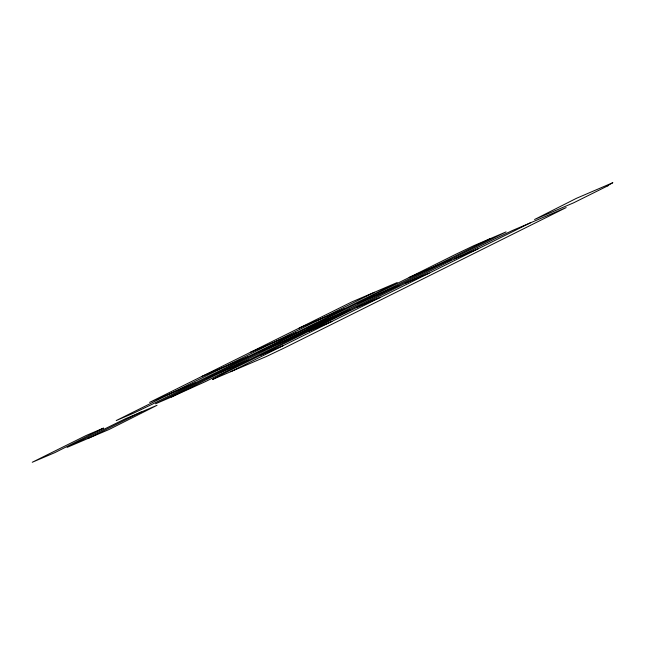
<?xml version="1.0" encoding="UTF-8"?>
<svg xmlns="http://www.w3.org/2000/svg" width="645" height="645" viewBox="0 0 645 645"><rect width="100%" height="100%" fill="white"/><g stroke="black" fill="none" stroke-linecap="round" stroke-linejoin="round"><path stroke-width="0.97" d="M374.398 292.29L116.221 420.556L133.709 413.098L152.131 404.302L397.183 282.558L351.646 302.005L149.592 402.383L195.209 382.904M88.059 438.439L108.916 429.562L157.025 405.302L125.581 418.678L67.08 447.38L88.059 438.439L141.279 412.002M171.441 397.014L205.739 381.461L506.067 231.894L473.833 245.672L455.41 254.461L155.55 403.794L171.441 397.014L489.926 238.795M297.813 334.957L316.534 325.652L309.205 328.781M302.215 333.078L346.18 311.696M305.657 331.603L338.069 315.51L322.895 321.984M230.757 371.697L530.311 222.88M409.18 277.431L451.395 259.419M454.507 258.903L477.889 248.922M299.224 328.047L344.785 308.592M356.524 303.585L398.828 285.542M405.85 283.074L429.223 273.101M250.591 352.21L296.176 332.739M307.689 327.845L350.042 309.769M357.185 307.254L380.566 297.272M329.49 319.469L336.819 316.34M320.138 324.121L327.458 320.992M247.575 356.887L201.958 376.374M258.879 352.097L301.263 334.005M308.52 331.425L331.901 321.452M206.344 378.196L248.72 360.112M259.854 355.605L283.179 345.656M612.75 182.728L607.477 185.784L608.461 185.494L573.582 202.844L534.552 219.494L576.356 198.362L612.75 182.728M220.663 375.076L212.552 379.47L266.562 356.427L284.953 347.647L566.189 207.569L512.098 230.652L493.707 239.424L220.663 375.076M103.394 428.159L54.825 452.645L32.25 462.272L86.083 435.528L103.394 428.159M324.298 321.283L290.492 338.077L307.286 330.917L341.084 314.115L324.298 321.283"/></g></svg>
